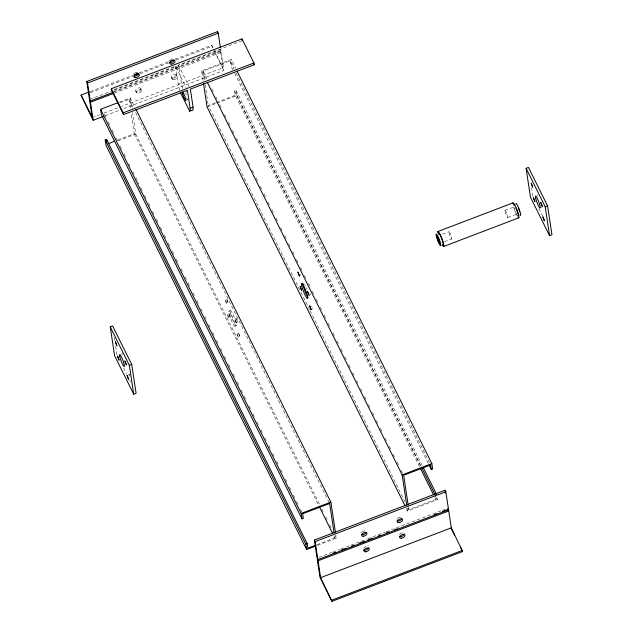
<?xml version="1.0" encoding="UTF-8"?>
<svg xmlns="http://www.w3.org/2000/svg" width="633" height="633" viewBox="0 0 633 633"><rect width="100%" height="100%" fill="white"/><g stroke="black" fill="none" stroke-linecap="round" stroke-linejoin="round"><path stroke-width="0.47" stroke-dasharray="3.17 2.37" d="M236.402 322.933C236.6 321.097 233.696 316.935 235.468 321.437C238.016 326.422 238.514 316.761 234.914 319.072M129.797 374.847L129.441 374.554L129.852 376.35M225.316 299.836C224.438 303.152 229.55 305.217 227.674 301.023C224.992 296.553 225.783 301.696 226.836 303.713M226.677 299.314L228.204 303.199M237.051 333.504C236.149 336.748 241.252 338.932 239.432 334.754C236.544 330.299 237.644 335.324 238.562 337.397M238.514 333.005L239.931 336.875M227.516 314.253C226.543 317.339 231.638 319.76 229.921 315.622C227.358 310.969 227.896 316.009 228.996 318.162M228.885 313.731L230.365 317.639M312.567 309.181L312.567 308.58M236.283 318.549L237.699 322.45M90.258 91.532L132.598 75.39M139.038 72.937L168.497 61.71M174.937 59.249L211.754 45.212L222.927 67.731L121.686 106.328M90.432 92.687L132.772 76.546M140.138 73.737L168.671 62.865M176.029 60.056L211.928 46.367L211.754 45.212M114.304 89.506L175.436 66.204L186.094 87.678M182.383 88.391L178.403 65.072L242.265 40.718M89.498 99.516L110.672 91.445M114.351 90.044L220.197 49.691L220.964 51.226L114.193 91.935M113.608 91.548L220.371 50.846L221.139 52.381L223.868 70.421L122.62 109.026M114.375 93.091L221.139 52.381M119.495 102.111L130.295 97.996L134.687 106.835M203.058 80.565L201.587 70.817L231.29 59.486L235.674 68.332M120.064 102.775L129.053 99.341L133.001 107.301M204.38 79.726L203.074 71.125L230.048 60.839L234.305 69.321M179.645 90.361L178.158 84.244L181.133 83.113M92.228 117.556L99.595 114.755M104.192 112.998L117.999 107.737M232.936 69.844L230.744 65.421L232.105 64.898L231.29 59.486M105.133 115.689L121.702 109.374M186.403 100.188L187.89 99.626M419.584 466.663L235.254 95.259L234.558 90.677L235.927 90.155L422.448 465.983M118.078 139.933L134.259 133.761L131.078 112.729M215.473 102.799L208.281 105.545L309.664 309.814M216.375 102.459L235.254 95.259M117.746 140.937L135.747 134.069L132.503 112.619M207.038 106.89L216.043 103.464M216.945 103.116L236.742 95.567L235.927 90.155M228.948 311.056L230.309 310.534M442.522 234.21L448.924 231.773M504.984 210.409L514.123 206.928M444.421 241.727L451.733 238.934M507.832 217.53L516.971 214.049M540.178 207.964L541.761 207.355M234.938 326.169L236.299 325.647M127.929 375.124L129.512 374.522M316.848 544.744L334.825 537.884L334.541 535.969M407.976 507.895L408.855 509.66L435.82 499.382L435.132 494.8M317.418 545.401L336.321 538.192L335.878 535.265M406.291 508.362L407.612 511.013L437.316 499.69L436.905 496.984M318.945 557.396L331.827 552.49M332.744 552.134L340.111 549.325M341.029 548.977L350.239 545.472M351.157 545.116L360.359 541.611M361.277 541.255L366.8 539.15M367.726 538.802L385.212 532.131M386.13 531.783L441.359 510.728M442.277 510.38L445.039 509.328M300.683 275.41L300.635 274.168M310.202 294.614L310.217 293.514M538.92 208.518L542.829 216.391M236.054 72.858L430.614 464.962M234.693 73.381L428.24 463.356M234.558 90.677L420.644 465.619M236.742 95.567L420.636 466.086M435.995 497.04L437.316 499.69M211.928 46.367L212.783 48.084M214.484 51.526L223.868 70.421M434.942 497.609L435.82 499.382M203.074 71.125L207.023 79.078M211.857 88.81L213.171 91.461M215.806 96.77L217.119 99.421M219.754 104.722L221.067 107.381M224.58 114.454L226.772 118.877M228.529 122.414L230.729 126.829M232.485 130.366L234.677 134.789M236.433 138.326L238.625 142.749M240.382 146.286L242.574 150.709M244.33 154.246L246.522 158.669M248.278 162.206L249.6 164.857M252.235 170.166L253.548 172.817M256.183 178.118L257.496 180.777M260.131 186.078L262.323 190.501M264.08 194.038L265.401 196.689M268.028 201.998L269.349 204.649M271.984 209.958L273.298 212.609M275.933 217.918L278.124 222.333M280.759 227.643L282.951 232.066M284.708 235.603L286.899 240.026M288.656 243.563L290.856 247.978M292.612 251.515L294.804 255.938M296.56 259.475L298.752 263.898M300.509 267.435L301.822 270.085M304.457 275.395L305.779 278.045M308.406 283.355L309.727 286.005M312.362 291.315L314.554 295.73M316.31 299.267L317.624 301.925M320.258 307.227L321.572 309.885M324.207 315.187L325.528 317.837M328.155 323.147L330.355 327.57M332.982 332.871L334.303 335.53M336.938 340.831L339.13 345.254M340.886 348.791L343.078 353.214M344.835 356.751L347.026 361.174M348.783 364.711L350.983 369.126M352.739 372.663L354.053 375.322M356.688 380.623L358.001 383.274M360.636 388.583L361.949 391.234M364.584 396.543L366.776 400.966M368.533 404.503L369.854 407.154M372.489 412.463L373.802 415.113M376.437 420.415L377.751 423.073M380.386 428.375L382.577 432.798M385.212 438.107L386.526 440.758M389.16 446.059L391.36 450.482M393.109 454.019L395.309 458.442M397.065 461.979L399.257 466.402M401.013 469.939L403.205 474.362M201.587 70.817L205.97 79.655M310.099 310.7L404.898 501.708M178.403 65.072L189.061 86.547M176.457 74.773L177.224 76.316M186.632 97.957L187.495 99.69M171.424 77.582L172.184 79.125M154.848 74.607L155.615 76.142M140.906 88.533A2.888 1.59 -26.4 0 1 137.527 91.658A2.888 1.59 -26.4 0 1 136.451 89.126A2.888 1.59 -26.4 0 1 140.906 88.533L141.673 90.068A2.888 1.59 -26.4 0 1 138.295 93.193A2.888 1.59 -26.4 0 1 137.211 90.661A2.888 1.59 -26.4 0 1 141.673 90.068M135.684 91.01L136.443 92.545M135.636 112.611L329.627 503.464M135.747 134.069L319.641 504.588M321.841 509.011L323.154 511.662M325.789 516.971L327.103 519.622M329.738 524.931L331.929 529.354M335.007 535.542L336.321 538.192M134.259 133.761L319.032 506.052M333.947 536.119L334.825 537.884M104.279 114.051L106.471 118.474M108.227 122.011L110.419 126.426M112.176 129.963L113.497 132.621M116.124 137.923L117.445 140.573M120.08 145.883L122.272 150.306M124.028 153.843L126.22 158.266M128.855 163.567L130.169 166.218M132.803 171.527L134.117 174.178M135.873 177.715L138.951 183.91M140.7 187.447L142.9 191.87M144.656 195.407L146.848 199.822M148.605 203.359L149.918 206.018M152.553 211.319L153.866 213.97M156.501 219.279L158.701 223.702M160.45 227.239L162.649 231.662M164.406 235.199L165.719 237.85M168.354 243.159L169.668 245.81M172.303 251.111L174.494 255.534M176.251 259.071L178.451 263.494M181.078 268.803L182.399 271.454M185.034 276.756L186.347 279.414M188.104 282.951L190.296 287.366M192.93 292.675L195.122 297.099M196.879 300.635L199.078 305.059M200.827 308.595L202.149 311.246M204.783 316.555L206.097 319.206M208.732 324.507L210.045 327.166M212.68 332.467L214.872 336.891M216.628 340.427L217.95 343.078M220.577 348.387L221.898 351.038M224.533 356.347L225.846 358.998M228.481 364.299L230.673 368.723M233.308 374.032L234.621 376.682M237.256 381.992L238.578 384.642M241.205 389.944L242.526 392.602M244.283 396.139L246.474 400.562M249.109 405.864L251.301 410.287M253.058 413.824L254.371 416.474M257.006 421.784L258.327 424.434M260.954 429.744L262.276 432.394M264.911 437.696L267.102 442.119M268.859 445.656L270.172 448.314M272.807 453.616L274.121 456.266M276.756 461.576L278.077 464.226M280.704 469.536L282.904 473.959M285.538 479.26L286.852 481.911M289.487 487.22L290.8 489.871M293.435 495.18L294.749 497.831M296.505 501.368L298.705 505.791M300.453 509.328L301.775 511.978M123.498 367.939L126.537 374.063M129.575 380.188L130.445 381.936M311.729 306.214L312.14 307.187M531.53 187.613L532.844 196.27M408.42 506.796L408.855 509.66M407.169 508.085L407.612 511.013M230.048 60.839L230.744 65.421M220.68 49.327L220.964 51.226M220.371 50.846L222.927 67.731M205.1 84.505L207.996 103.63M175.436 66.204L178.158 84.244M130.295 97.996L131.767 107.745M129.053 99.341L130.358 107.95M114.367 337.5L114.802 340.388M115.673 346.164L116.986 354.82M133.492 74.267A2.888 1.59 -26.4 0 1 134.37 73.301M134.987 72.89A2.888 1.59 -26.4 0 1 138.445 72.771M168.94 61.156A2.888 1.59 -26.4 0 1 169.517 60.167M170.657 59.288A2.888 1.59 -26.4 0 1 172.034 58.758M399.099 534.83A2.888 1.59 -26.4 0 1 399.47 534.331M399.993 533.864A2.888 1.59 -26.4 0 1 402.659 532.844M363.603 548.194A2.888 1.59 -26.4 0 1 368.256 546.777M360.889 533.342A2.888 1.59 -26.4 0 1 361.459 532.353M361.965 531.886A2.888 1.59 -26.4 0 1 365.233 530.897M396.741 519.25A2.888 1.59 -26.4 0 1 397.12 518.751M397.635 518.277A2.888 1.59 -26.4 0 1 401.377 517.477M121.963 354.82A6.425 0.934 69.1 0 1 122.011 353.665M122.28 353.681A6.425 0.934 69.1 0 1 122.683 354.1M537.821 196.27A6.425 0.934 69.1 0 1 538.137 195.13M517.343 216.264A8.031 1.163 69.1 0 1 513.205 205.709M517.628 215.877A6.322 0.918 69.1 0 1 517.129 215.149M516.552 214.089A6.322 0.918 69.1 0 1 513.83 206.896M186.324 94.926A4.494 0.649 69.1 0 1 185.667 92.853M186.165 91.603A4.494 0.649 69.1 0 1 186.569 92.315M304.576 284.502A8.158 1.187 69.1 0 1 305.343 285.966M306.158 287.73A8.158 1.187 69.1 0 1 306.696 289.012M173.577 79.631A2.888 1.59 -26.4 0 0 177.375 76.704A2.888 1.59 -26.4 0 0 173.157 76.822A2.888 1.59 -26.4 0 0 173.577 79.631M172.817 78.096A2.888 1.59 -26.4 0 0 176.615 75.161A2.888 1.59 -26.4 0 0 172.39 75.28A2.888 1.59 -26.4 0 0 172.817 78.096M449.026 233.126A3.853 0.562 69.1 0 0 451.574 238.926A3.853 0.562 69.1 0 0 450.38 234.012A3.853 0.562 69.1 0 0 449.026 233.126M505.142 211.865A3.853 0.562 69.1 0 0 507.682 217.562A3.853 0.562 69.1 0 0 506.4 212.49A3.853 0.562 69.1 0 0 505.142 211.865M230.594 313.533A8.158 1.187 69.1 0 0 235.982 325.679A8.158 1.187 69.1 0 0 233.348 315.076A8.158 1.187 69.1 0 0 230.594 313.533M229.225 314.047A8.158 1.187 69.1 0 0 234.614 326.201A8.158 1.187 69.1 0 0 231.979 315.59A8.158 1.187 69.1 0 0 229.225 314.047"/><path stroke-width="0.95" d="M113.275 92.283L90.266 101.058L89.498 99.516L86.776 81.483L217.475 31.65L218.235 33.193L220.387 47.428M90.266 101.058L87.536 83.018L218.235 33.193M103.29 116.393L93.17 120.254L81.056 95.045L89.34 91.888M134.441 74.694L137.203 73.634M170.332 61.005L173.094 59.953M189.663 111.171L190.248 110.221L190.098 108.298L187.376 90.258L123.506 114.605L111.566 90.551L111.297 88.747L241.996 38.914L253.936 62.976L254.205 64.78L190.343 89.126L193.073 107.167L192.954 110.063L189.663 111.171L180.666 93.051M93.17 120.254L90.44 102.214L113.449 93.439M334.105 533.105L329.627 503.464L302.653 513.751L303.342 518.332L301.981 518.854L101.407 114.731L100.592 109.319L117.691 102.799M123.506 114.605L123.237 112.801L253.936 62.976M315.614 546.089L306.617 549.515L106.043 145.4L105.228 139.988L106.597 139.466L307.163 543.589L307.86 548.17L315.946 545.084M190.098 108.298L193.073 107.167M108.188 143.707L114.478 141.301M110.245 326.865L112.619 325.955L131.719 364.442L136.087 393.307L133.713 394.217L114.605 355.73L110.245 326.865L129.346 365.352L133.713 394.217M526.102 168.315L528.476 167.405L547.577 205.899L551.944 234.756L549.571 235.666L530.47 197.179L526.102 168.315L545.203 206.801L549.571 235.666M437.894 231.512L512.983 202.884M129.346 365.352L131.719 364.442M545.203 206.801L547.577 205.899M443.749 246.443L518.838 217.807M301.981 518.854L301.158 513.442L330.861 502.111L136 109.485M406.726 505.166L402.153 474.932L431.856 463.609L236.995 70.983M429.119 465.12L431.31 469.544L432.679 469.021L431.856 463.609M314.372 540.06L445.07 490.235L445.838 491.77L448.56 509.81L317.861 559.643L317.101 558.1L314.372 540.06L315.139 541.603L317.861 559.643M306.617 549.515L305.794 544.103L307.163 543.589M315.139 541.603L445.838 491.77M332.918 553.289L335.68 552.237M341.203 550.132L345.808 548.376M351.331 546.271L354.092 545.219M359.615 543.114L364.212 541.357M367.9 539.957L372.497 538.2M378.02 536.096L380.781 535.043M386.304 532.939L389.066 531.886M394.588 529.781L397.35 528.729M434.167 514.692L436.928 513.64M442.451 511.535L447.056 509.779M448.742 510.966L451.289 527.851L462.644 551.517L331.945 601.35L320.591 577.684L318.043 560.798L448.742 510.966L447.974 509.423M320.591 577.684L451.289 527.851M331.771 600.195L462.47 550.362M253.35 63.055L254.205 64.78M447.8 508.275L448.56 509.81M423.327 467.747L436.493 494.278M421.966 468.27L435.132 494.8M451.131 528.326L454.541 535.194M460.507 547.229L462.644 551.517M420.462 468.428L433.629 494.959M207.292 82.306L402.153 474.932M404.978 505.712L207.038 106.89L203.502 83.493M319.467 506.938L332.634 533.461M111.297 88.747L123.237 112.801M86.776 81.483L87.536 83.018M100.592 109.319L301.158 513.442M90.44 102.214L89.68 100.671L92.228 117.556L81.056 95.045M318.043 560.798L317.275 559.255L320.005 577.296L331.945 601.35M105.228 139.988L305.794 544.103M445.07 490.235L445.505 493.083M431.31 469.544L430.614 464.962L403.648 475.241L408.127 504.881M330.861 502.111L335.435 532.345M241.996 38.914L242.265 40.718M217.475 31.65L217.76 33.549M106.597 139.466L106.874 141.294M138.587 73.602A2.888 1.59 -26.4 0 1 136.554 75.651A2.888 1.59 -26.4 0 1 133.761 75.889M174.225 60.032A2.888 1.59 -26.4 0 1 172.176 62.074A2.888 1.59 -26.4 0 1 169.391 62.287M404.21 533.746A2.888 1.59 -26.4 0 1 402.469 536.064A2.888 1.59 -26.4 0 1 399.344 536.46M368.469 548.012A2.888 1.59 -26.4 0 1 366.167 549.966A2.888 1.59 -26.4 0 1 363.532 549.927M366.183 532.187A2.888 1.59 -26.4 0 1 361.839 534.64M401.828 518.609A2.888 1.59 -26.4 0 1 399.771 520.65A2.888 1.59 -26.4 0 1 396.986 520.872M437.838 232.96A8.031 1.163 69.1 0 1 439.88 233.957A8.031 1.163 69.1 0 1 443.638 244.116A8.031 1.163 69.1 0 1 442.253 244.892M512.857 203.375A8.031 1.163 69.1 0 1 517.193 210.433A8.031 1.163 69.1 0 1 518 217.261M513.585 204.514A6.322 0.918 69.1 0 1 514.7 205.551M515.903 207.917A6.322 0.918 69.1 0 1 517.992 213.796M518.237 214.927A6.322 0.918 69.1 0 1 518.324 215.734M518.285 207.956A3.853 0.562 69.1 0 1 519.02 209.8M519.321 210.718A3.853 0.562 69.1 0 1 519.558 211.549M438.471 234.25A6.322 0.918 69.1 0 1 441.225 237.51A6.322 0.918 69.1 0 1 442.863 244.829M515.879 204.055A6.322 0.918 69.1 0 1 519.202 209.254A6.322 0.918 69.1 0 1 520.002 214.975M308.026 297.336A8.158 1.187 69.1 0 1 304.6 290.12A8.158 1.187 69.1 0 1 302.859 283.236M309.672 305.874L311.199 309.703L309.672 305.874M297.953 272.166L299.441 276.028L297.953 272.166M127.067 375.464L128.546 379.325L127.138 375.424M542.924 216.913L544.404 220.775L542.924 216.913M307.511 291.386L309.046 295.255L307.511 291.386M117.532 356.189L119.051 360.074L117.532 356.189M124.899 361.008L126.418 364.885L124.899 361.008M300.153 286.567L301.672 290.444L300.153 286.567M533.39 197.646L534.909 201.523L533.39 197.646M540.756 202.457L542.283 206.334L540.756 202.457M115.372 341.749L116.844 345.658L115.372 341.749M531.229 183.198L532.709 187.107L531.229 183.198M135.597 77.637A2.888 1.59 -26.4 0 0 139.371 74.694A2.888 1.59 -26.4 0 0 135.138 74.844A2.888 1.59 -26.4 0 0 135.597 77.637M171.219 64.052A2.888 1.59 -26.4 0 0 175.017 61.116A2.888 1.59 -26.4 0 0 170.799 61.235A2.888 1.59 -26.4 0 0 171.219 64.052M401.18 538.216A2.888 1.59 -26.4 0 0 404.978 535.281A2.888 1.59 -26.4 0 0 400.752 535.407A2.888 1.59 -26.4 0 0 401.18 538.216M365.89 551.778A2.888 1.59 -26.4 0 0 369.268 548.653A2.888 1.59 -26.4 0 0 364.814 549.246A2.888 1.59 -26.4 0 0 365.89 551.778M363.2 536.222A2.888 1.59 -26.4 0 0 366.974 533.271A2.888 1.59 -26.4 0 0 362.733 533.421A2.888 1.59 -26.4 0 0 363.2 536.222M398.822 522.629A2.888 1.59 -26.4 0 0 402.62 519.693A2.888 1.59 -26.4 0 0 398.394 519.82A2.888 1.59 -26.4 0 0 398.822 522.629M119.811 356.83A6.425 0.934 69.1 0 0 124.052 366.491A6.425 0.934 69.1 0 0 122.066 358.302A6.425 0.934 69.1 0 0 119.811 356.83M535.668 198.279A6.425 0.934 69.1 0 0 539.909 207.941A6.425 0.934 69.1 0 0 537.923 199.751A6.425 0.934 69.1 0 0 535.668 198.279M437.142 237.652A3.853 0.562 69.1 0 0 439.69 243.452A3.853 0.562 69.1 0 0 438.503 238.538A3.853 0.562 69.1 0 0 437.142 237.652M436.319 236.236A6.322 0.918 69.1 0 0 440.481 245.739A6.322 0.918 69.1 0 0 438.534 237.684A6.322 0.918 69.1 0 0 436.319 236.236M182.692 93.985A4.494 0.649 69.1 0 0 185.659 100.473A4.494 0.649 69.1 0 0 184.037 94.349A4.494 0.649 69.1 0 0 182.692 93.985M301.814 286.053A8.158 1.187 69.1 0 0 307.187 298.444A8.158 1.187 69.1 0 0 304.789 288.244A8.158 1.187 69.1 0 0 301.814 286.053"/></g></svg>
